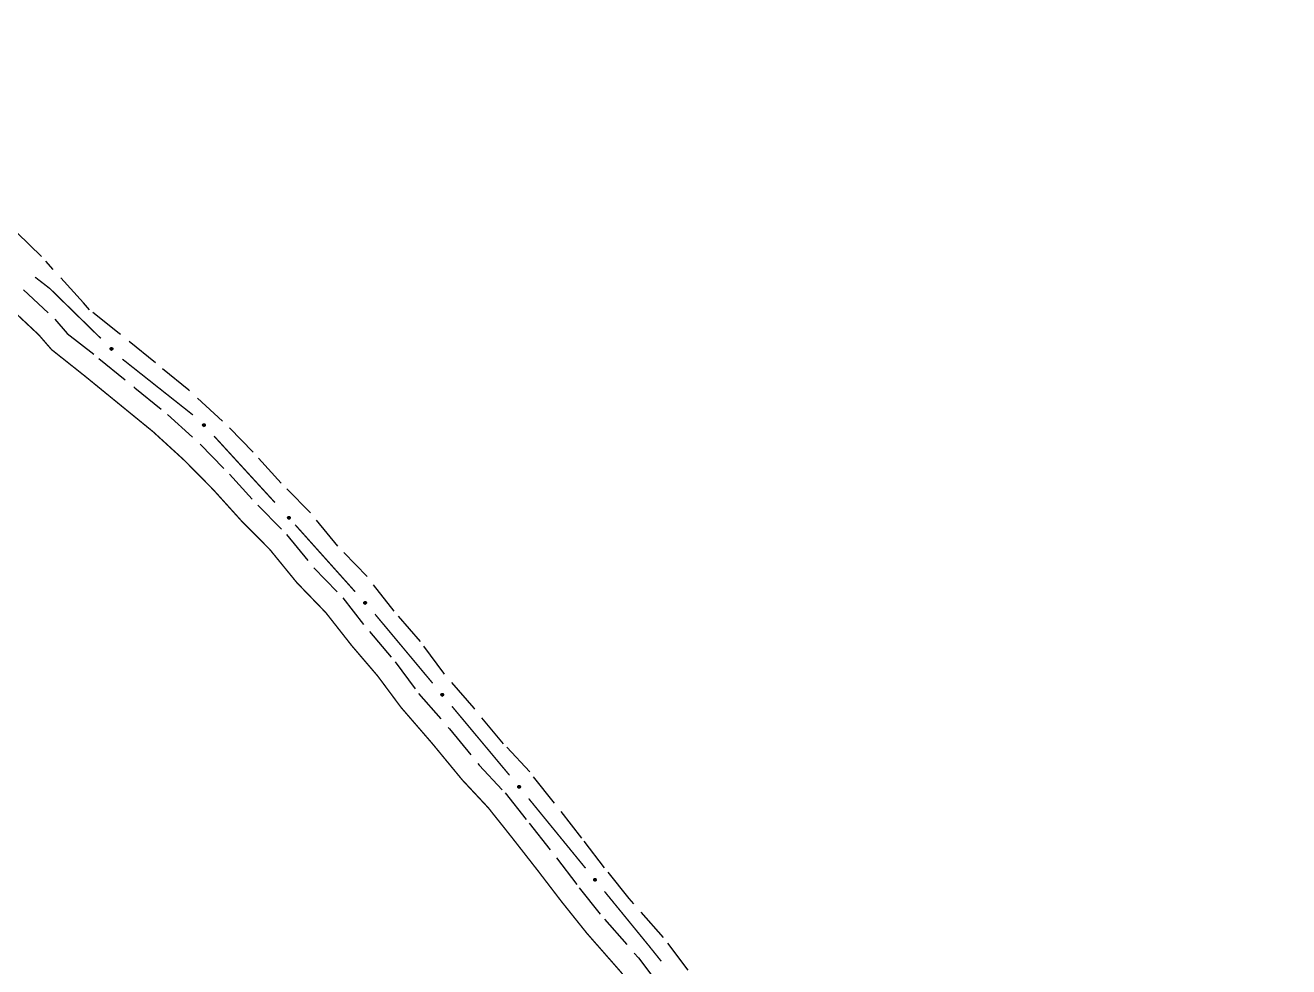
# Model space of a CAD drawing. Extents: x 208948 to 212966, y 4875285 to 4878160.
# Drawn here: x 210634.7 to 210803.2, y 4876628.3 to 4876753.9 of the extents above; entities that cross this region are included whole.
import ezdxf

# ---------------------------------------------------------------- set-up
doc = ezdxf.new("R2010")
doc.units = 0
doc.header["$LTSCALE"] = 1.5
doc.header["$MEASUREMENT"] = 0
doc.linetypes.add('TRACO_12', pattern=[2.5, 2, -0.5])
doc.linetypes.add('TRACO_25', pattern=[8, 3, -1, 1, -1, 1, -1])
for name, color, linetype in [('RU-QUADRA', 210, 'CONTINUOUS'), ('SV-EIXO-RUA-N-PAV', 6, 'CONTINUOUS'), ('SV-RUA-NAO-PAV', 7, 'CONTINUOUS')]:
    doc.layers.add(name, color=color, linetype=linetype)

msp = doc.modelspace()

# ---------------------------------------------------------------- linework, layer by layer
at = {"layer": 'RU-QUADRA', "linetype": 'TRACO_12', "const_width": 0.18, "flags": 128}
msp.add_lwpolyline([(210632.570808, 4876716.264493), (210636.520245, 4876712.562251), (210638.236401, 4876710.583687), (210642.658217, 4876707.073477), (210647.452532, 4876703.156293), (210651.737606, 4876699.659278), (210655.957471, 4876695.799171), (210659.777368, 4876691.920807), (210663.52981, 4876687.768104), (210667.326139, 4876683.932333), (210670.934217, 4876679.506955), (210674.794872, 4876675.506998), (210678.279344, 4876671.067741), (210681.6938, 4876667.077592), (210684.828567, 4876662.86118), (210688.97736, 4876658.064771), (210692.983246, 4876653.201202), (210696.446148, 4876649.489527), (210699.564415, 4876645.572205), (210703.156268, 4876640.975429), (210706.216966, 4876636.971434), (210709.650542, 4876632.682012), (210714.153307, 4876627.553033), (210717.442642, 4876623.203914), (210720.863342, 4876619.301707), (210724.20833, 4876614.976975), (210727.687177, 4876610.689093), (210731.153878, 4876606.568671), (210734.887277, 4876601.62831), (210739.132032, 4876597.434451), (210741.254088, 4876595.000158), (210748.469239, 4876589.089614), (210753.721705, 4876586.578935), (210758.260288, 4876584.09401), (210763.25315, 4876582.23742), (210768.394427, 4876580.444412), (210773.276003, 4876578.435576), (210779.104873, 4876577.265947), (210783.193331, 4876574.966189), (210788.845025, 4876573.173389), (210793.536731, 4876571.448769), (210797.406789, 4876569.664419), (210799.70541, 4876567.710591), (210800.861616, 4876564.61514), (210801.873581, 4876559.875341), (210802.448413, 4876554.98028), (210802.610398, 4876550.01594), (210802.832602, 4876544.279032), (210803.088993, 4876539.230773), (210802.317763, 4876534.77182), (210801.579537, 4876529.245675), (210801.154994, 4876523.909934), (210800.330301, 4876519.728159), (210798.78443, 4876515.504903), (210796.563816, 4876511.95192), (210794.12119, 4876509.368987), (210791.690033, 4876508.405795), (210787.676578, 4876508.245257), (210783.014476, 4876508.307896), (210778.835072, 4876508.872452), (210773.842492, 4876510.221023), (210768.283342, 4876511.400567), (210762.490567, 4876512.047746), (210756.838817, 4876512.629543), (210750.8009, 4876512.892501), (210745.588327, 4876513.315408), (210740.050921, 4876513.711663), (210734.689468, 4876513.996429), (210729.096094, 4876514.573681), (210723.693143, 4876514.906811), (210718.532268, 4876515.087191), (210713.046434, 4876515.406367), (210707.678207, 4876515.61827), (210702.388457, 4876515.84457), (210696.991394, 4876516.612835), (210691.68083, 4876517.222761), (210686.405575, 4876517.528726), (210680.963616, 4876517.673569), (210675.390156, 4876517.673579), (210669.929411, 4876517.673569), (210664.53838, 4876517.724047), (210659.030321, 4876517.634566), (210654.021299, 4876517.732398), (210648.874121, 4876517.830627), (210645.593199, 4876517.991773), (210639.037686, 4876518.627565), (210633.907023, 4876519.354901), (210629.279831, 4876519.973072), (210624.712478, 4876521.331658), (210619.455743, 4876523.031125), (210613.900646, 4876524.138006), (210609.194031, 4876525.353501), (210604.787757, 4876526.923871), (210599.53406, 4876528.995329), (210594.677923, 4876530.71911), (210590.132201, 4876532.64371), (210585.739698, 4876534.954111), (210580.981285, 4876537.875299), (210577.979102, 4876540.11798), (210575.982161, 4876543.354158), (210574.290027, 4876546.995755), (210573.464294, 4876551.21525), (210572.800066, 4876555.690052), (210572.863322, 4876560.208335), (210572.893505, 4876565.570892), (210572.913592, 4876571.094766), (210572.903559, 4876576.186185), (210572.903569, 4876581.643707), (210572.913581, 4876586.649388), (210572.903569, 4876592.195677), (210572.903559, 4876597.500046), (210572.903569, 4876602.778992), (210572.832053, 4876608.541175), (210572.631463, 4876613.696337), (210572.54748, 4876618.567364), (210572.908428, 4876623.562114), (210573.034679, 4876629.127656), (210572.941464, 4876635.114144), (210572.702944, 4876640.651937), (210572.288587, 4876645.914278), (210571.701486, 4876651.692586), (210571.021317, 4876656.798933), (210570.353233, 4876662.082869), (210569.506145, 4876667.578606), (210568.517046, 4876672.942174), (210567.530976, 4876678.169406), (210566.079515, 4876683.244298), (210565.095102, 4876686.981994), (210565.484271, 4876691.425011), (210565.821928, 4876697.949688), (210565.714398, 4876702.276178), (210569.869184, 4876712.845231), (210571.986666, 4876718.151165), (210574.150531, 4876722.575757), (210577.662177, 4876726.71871), (210580.330905, 4876731.556707), (210582.33456, 4876736.380826), (210585.050636, 4876742.439729), (210586.930809, 4876746.408983), (210588.891276, 4876751.636896), (210589.271955, 4876753.657619), (210591.380265, 4876751.276111), (210597.604073, 4876745.091231), (210601.845355, 4876741.575039), (210605.7574, 4876737.781242), (210607.417249, 4876736.247344), (210609.556555, 4876734.27037), (210613.559197, 4876731.0927), (210617.809117, 4876727.626454), (210621.867449, 4876724.516425), (210625.89759, 4876721.649014), (210629.993987, 4876718.179008)], close=True, dxfattribs=at)
at = {"layer": 'SV-EIXO-RUA-N-PAV', "const_width": 0.18}
for points in [[(210636.022775, 4876720.267875), (210637.602748, 4876719.041627)], [(210637.602748, 4876719.041627), (210638.027713, 4876718.711804)], [(210638.027713, 4876718.711804), (210644.789952, 4876712.093442)], [(210647.674287, 4876709.324705), (210657.079237, 4876701.871726)], [(210659.899053, 4876699.048858), (210668.004689, 4876690.200205)], [(210670.696117, 4876687.24119), (210678.699763, 4876678.300181)], [(210681.350241, 4876675.304798), (210689.040331, 4876666.092712)], [(210691.603694, 4876663.022017), (210699.293783, 4876653.809931)], [(210701.832802, 4876650.719142), (210709.420299, 4876641.422374)], [(210711.949464, 4876638.323451), (210717.640087, 4876631.350875)], [(210717.640087, 4876631.350875), (210718.146126, 4876630.730839)], [(210718.146126, 4876630.730839), (210719.518133, 4876629.011488)]]:
    msp.add_lwpolyline(points, dxfattribs=at)
at = {"layer": 'SV-EIXO-RUA-N-PAV'}
for points in [[(210646.193603, 4876710.873686), (210646.242496, 4876710.874905), (210646.284767, 4876710.865954), (210646.317874, 4876710.848342), (210646.343071, 4876710.825149), (210646.366177, 4876710.798519), (210646.38355, 4876710.766531), (210646.394966, 4876710.726756), (210646.396533, 4876710.677718), (210646.384518, 4876710.635019), (210646.368987, 4876710.601637), (210646.346317, 4876710.57397), (210646.320071, 4876710.551957), (210646.286246, 4876710.535011), (210646.245826, 4876710.523835), (210646.196478, 4876710.523453), (210646.155097, 4876710.532512), (210646.123522, 4876710.550388), (210646.095852, 4876710.573356), (210646.072588, 4876710.600826), (210646.055716, 4876710.632325), (210646.044537, 4876710.673042), (210646.044805, 4876710.721754), (210646.053369, 4876710.763129), (210646.070798, 4876710.794947), (210646.094023, 4876710.82168), (210646.120451, 4876710.845179), (210646.15188, 4876710.863981), (210646.193603, 4876710.873686)], [(210658.532234, 4876700.703938), (210658.58112, 4876700.702489), (210658.62284, 4876700.691247), (210658.654938, 4876700.671855), (210658.678833, 4876700.647324), (210658.700453, 4876700.619473), (210658.716055, 4876700.586585), (210658.725286, 4876700.546248), (210658.724177, 4876700.497197), (210658.709852, 4876700.455216), (210658.692524, 4876700.422731), (210658.668379, 4876700.396341), (210658.640972, 4876700.375792), (210658.606274, 4876700.360715), (210658.565304, 4876700.351759), (210658.516009, 4876700.354068), (210658.475184, 4876700.36537), (210658.44463, 4876700.384942), (210658.418253, 4876700.409384), (210658.396522, 4876700.438081), (210658.381392, 4876700.470453), (210658.37245, 4876700.51172), (210658.375373, 4876700.560344), (210658.386181, 4876700.601191), (210658.405318, 4876700.632011), (210658.429966, 4876700.657438), (210658.457636, 4876700.679462), (210658.490043, 4876700.696522), (210658.532234, 4876700.703938)], [(210669.862215, 4876688.337803), (210669.911082, 4876688.335794), (210669.95267, 4876688.324074), (210669.984543, 4876688.304316), (210670.008156, 4876688.279512), (210670.029455, 4876688.251416), (210670.044679, 4876688.218351), (210670.053447, 4876688.17791), (210670.051775, 4876688.128875), (210670.03697, 4876688.087061), (210670.019271, 4876688.054777), (210669.994824, 4876688.028666), (210669.967183, 4876688.008432), (210669.932315, 4876687.993754), (210669.891245, 4876687.985269), (210669.841979, 4876687.988143), (210669.801287, 4876687.999912), (210669.770959, 4876688.019832), (210669.744864, 4876688.044575), (210669.723464, 4876688.07352), (210669.708706, 4876688.106063), (210669.700237, 4876688.14743), (210669.703718, 4876688.196017), (210669.714993, 4876688.236737), (210669.734483, 4876688.267337), (210669.759421, 4876688.292479), (210669.787342, 4876688.314184), (210669.819942, 4876688.330871), (210669.862215, 4876688.337803)], [(210680.019893, 4876676.990487), (210680.06876, 4876676.988478), (210680.110348, 4876676.976758), (210680.142221, 4876676.957), (210680.165834, 4876676.932196), (210680.187133, 4876676.9041), (210680.202357, 4876676.871035), (210680.211125, 4876676.830594), (210680.209453, 4876676.781559), (210680.194648, 4876676.739745), (210680.176949, 4876676.707461), (210680.152502, 4876676.68135), (210680.124861, 4876676.661116), (210680.089993, 4876676.646438), (210680.048923, 4876676.637953), (210679.999657, 4876676.640827), (210679.958964, 4876676.652596), (210679.928637, 4876676.672516), (210679.902542, 4876676.697259), (210679.881142, 4876676.726204), (210679.866384, 4876676.758747), (210679.857915, 4876676.800114), (210679.861396, 4876676.848701), (210679.872671, 4876676.889421), (210679.892161, 4876676.920021), (210679.917099, 4876676.945163), (210679.945019, 4876676.966868), (210679.97762, 4876676.983555), (210680.019893, 4876676.990487)], [(210690.314442, 4876664.738208), (210690.36321, 4876664.734513), (210690.404369, 4876664.721364), (210690.43554, 4876664.700517), (210690.458283, 4876664.674912), (210690.478598, 4876664.646097), (210690.492672, 4876664.612526), (210690.500038, 4876664.571806), (210690.496674, 4876664.522859), (210690.480433, 4876664.481581), (210690.46163, 4876664.449927), (210690.436296, 4876664.424676), (210690.407973, 4876664.405409), (210690.372618, 4876664.391944), (210690.33128, 4876664.384882), (210690.282143, 4876664.389456), (210690.241881, 4876664.402623), (210690.212259, 4876664.423579), (210690.187035, 4876664.449209), (210690.166646, 4876664.478875), (210690.153022, 4876664.511909), (210690.145986, 4876664.553543), (210690.151143, 4876664.601981), (210690.163818, 4876664.642288), (210690.184352, 4876664.672195), (210690.210144, 4876664.696461), (210690.238797, 4876664.717189), (210690.271955, 4876664.732741), (210690.314442, 4876664.738208)], [(210700.562654, 4876652.44952), (210700.611379, 4876652.445284), (210700.652389, 4876652.431679), (210700.683328, 4876652.410488), (210700.705785, 4876652.384633), (210700.72578, 4876652.355594), (210700.73948, 4876652.321869), (210700.746394, 4876652.281071), (210700.742488, 4876652.232163), (210700.72579, 4876652.191068), (210700.706637, 4876652.159625), (210700.681025, 4876652.134656), (210700.65249, 4876652.115704), (210700.616988, 4876652.102632), (210700.575574, 4876652.096028), (210700.526491, 4876652.101146), (210700.486377, 4876652.114759), (210700.45699, 4876652.136043), (210700.432051, 4876652.16195), (210700.411993, 4876652.191841), (210700.398736, 4876652.225023), (210700.392162, 4876652.266733), (210700.397856, 4876652.315111), (210700.410976, 4876652.355275), (210700.431841, 4876652.384953), (210700.4579, 4876652.408931), (210700.486782, 4876652.42934), (210700.520109, 4876652.444524), (210700.562654, 4876652.44952)], [(210710.679316, 4876640.053829), (210710.728041, 4876640.049593), (210710.769051, 4876640.035989), (210710.79999, 4876640.014797), (210710.822447, 4876639.988942), (210710.842442, 4876639.959904), (210710.856142, 4876639.926179), (210710.863056, 4876639.88538), (210710.85915, 4876639.836473), (210710.842453, 4876639.795378), (210710.8233, 4876639.763934), (210710.797688, 4876639.738965), (210710.769153, 4876639.720013), (210710.733651, 4876639.706941), (210710.692237, 4876639.700338), (210710.643153, 4876639.705456), (210710.60304, 4876639.719069), (210710.573652, 4876639.740352), (210710.548713, 4876639.766259), (210710.528655, 4876639.79615), (210710.515398, 4876639.829333), (210710.508824, 4876639.871042), (210710.514518, 4876639.91942), (210710.527638, 4876639.959584), (210710.548503, 4876639.989262), (210710.574562, 4876640.013241), (210710.603444, 4876640.03365), (210710.636771, 4876640.048833), (210710.679316, 4876640.053829)]]:
    msp.add_lwpolyline(points, close=True, dxfattribs=at)
for points in [[(210646.044537, 4876710.673042), (210646.245826, 4876710.523835)], [(210646.044805, 4876710.721754), (210646.286246, 4876710.535011)], [(210646.048485, 4876710.695806), (210646.263502, 4876710.531187)], [(210646.049938, 4876710.740207), (210646.299045, 4876710.546043)], [(210646.053369, 4876710.763129), (210646.320071, 4876710.551957)], [(210646.055716, 4876710.632325), (210646.196478, 4876710.523453)], [(210646.055727, 4876710.650532), (210646.215283, 4876710.528738)], [(210646.064026, 4876710.776061), (210646.330686, 4876710.564716)], [(210646.067698, 4876710.613994), (210646.17086, 4876710.53212)], [(210646.070798, 4876710.794947), (210646.346317, 4876710.57397)], [(210646.072588, 4876710.600826), (210646.155097, 4876710.532512)], [(210646.083965, 4876710.806188), (210646.354568, 4876710.587166)], [(210646.094023, 4876710.82168), (210646.368987, 4876710.601637)], [(210646.11071, 4876710.831563), (210646.374445, 4876710.623082)], [(210646.120451, 4876710.845179), (210646.384518, 4876710.635019)], [(210646.139447, 4876710.851171), (210646.387558, 4876710.65989)], [(210646.15188, 4876710.863981), (210646.396533, 4876710.677718)], [(210646.172084, 4876710.86696), (210646.391915, 4876710.703358)], [(210646.193603, 4876710.873686), (210646.394966, 4876710.726756)], [(210646.220262, 4876710.873268), (210646.383678, 4876710.751515)], [(210646.242496, 4876710.874905), (210646.38355, 4876710.766531)], [(210646.266615, 4876710.869907), (210646.367847, 4876710.788012)], [(210646.284767, 4876710.865954), (210646.366177, 4876710.798519)], [(210658.37245, 4876700.51172), (210658.565304, 4876700.351759)], [(210658.375373, 4876700.560344), (210658.606274, 4876700.360715)], [(210658.377633, 4876700.534234), (210658.583355, 4876700.358136)], [(210658.381392, 4876700.470453), (210658.516009, 4876700.354068)], [(210658.381504, 4876700.57849), (210658.619655, 4876700.371032)], [(210658.382395, 4876700.488633), (210658.535074, 4876700.358321)], [(210658.386181, 4876700.601191), (210658.640972, 4876700.375792)], [(210658.392357, 4876700.451496), (210658.490902, 4876700.36412)], [(210658.396522, 4876700.438081), (210658.475184, 4876700.36537)], [(210658.397526, 4876700.613522), (210658.652267, 4876700.387953)], [(210658.405318, 4876700.632011), (210658.668379, 4876700.396341)], [(210658.419079, 4876700.642517), (210658.677337, 4876700.409068)], [(210658.429966, 4876700.657438), (210658.692524, 4876700.422731)], [(210658.447167, 4876700.666397), (210658.699143, 4876700.443846)], [(210658.457636, 4876700.679462), (210658.709852, 4876700.455216)], [(210658.47693, 4876700.684408), (210658.714243, 4876700.479884)], [(210658.490043, 4876700.696522), (210658.724177, 4876700.497197)], [(210658.51038, 4876700.698395), (210658.720964, 4876700.52305)], [(210658.532234, 4876700.703938), (210658.725286, 4876700.546248)], [(210658.55883, 4876700.702066), (210658.715365, 4876700.571585)], [(210658.58112, 4876700.702489), (210658.716055, 4876700.586585)], [(210658.60493, 4876700.696183), (210658.701547, 4876700.608891)], [(210658.62284, 4876700.691247), (210658.700453, 4876700.619473)], [(210669.700237, 4876688.14743), (210669.891245, 4876687.985269)], [(210669.703718, 4876688.196017), (210669.932315, 4876687.993754)], [(210669.705679, 4876688.169883), (210669.909368, 4876687.991438)], [(210669.708706, 4876688.106063), (210669.841979, 4876687.988143)], [(210669.709918, 4876688.12423), (210669.861092, 4876687.992176)], [(210669.710057, 4876688.214092), (210669.945813, 4876688.003917)], [(210669.714993, 4876688.236737), (210669.967183, 4876688.008432)], [(210669.719453, 4876688.086982), (210669.816989, 4876687.998481)], [(210669.723464, 4876688.07352), (210669.801287, 4876687.999912)], [(210669.72648, 4876688.248938), (210669.978617, 4876688.020463)], [(210669.734483, 4876688.267337), (210669.994824, 4876688.028666)], [(210669.748363, 4876688.277684), (210670.003928, 4876688.041289)], [(210669.759421, 4876688.292479), (210670.019271, 4876688.054777)], [(210669.776724, 4876688.30124), (210670.026131, 4876688.075815)], [(210669.787342, 4876688.314184), (210670.03697, 4876688.087061)], [(210669.806691, 4876688.318909), (210670.041644, 4876688.111678)], [(210669.819942, 4876688.330871), (210670.051775, 4876688.128875)], [(210669.840299, 4876688.332511), (210670.048859, 4876688.154764)], [(210669.862215, 4876688.337803), (210670.053447, 4876688.17791)], [(210669.888788, 4876688.335627), (210670.043816, 4876688.20336)], [(210669.911082, 4876688.335794), (210670.044679, 4876688.218351)], [(210669.934818, 4876688.329215), (210670.030427, 4876688.240821)], [(210669.95267, 4876688.324074), (210670.029455, 4876688.251416)], [(210679.857915, 4876676.800114), (210680.048923, 4876676.637953)], [(210679.861396, 4876676.848701), (210680.089993, 4876676.646438)], [(210679.863357, 4876676.822567), (210680.067046, 4876676.644122)], [(210679.866384, 4876676.758747), (210679.999657, 4876676.640827)], [(210679.867596, 4876676.776914), (210680.01877, 4876676.64486)], [(210679.867735, 4876676.866776), (210680.103491, 4876676.656601)], [(210679.872671, 4876676.889421), (210680.124861, 4876676.661116)], [(210679.877131, 4876676.739666), (210679.974667, 4876676.651165)], [(210679.881142, 4876676.726204), (210679.958964, 4876676.652596)], [(210679.884158, 4876676.901622), (210680.136295, 4876676.673147)], [(210679.892161, 4876676.920021), (210680.152502, 4876676.68135)], [(210679.906041, 4876676.930368), (210680.161606, 4876676.693973)], [(210679.917099, 4876676.945163), (210680.176949, 4876676.707461)], [(210679.934402, 4876676.953924), (210680.183809, 4876676.728499)], [(210679.945019, 4876676.966868), (210680.194648, 4876676.739745)], [(210679.964369, 4876676.971593), (210680.199322, 4876676.764362)], [(210679.97762, 4876676.983555), (210680.209453, 4876676.781559)], [(210679.997977, 4876676.985195), (210680.206537, 4876676.807448)], [(210680.019893, 4876676.990487), (210680.211125, 4876676.830594)], [(210680.046466, 4876676.988311), (210680.201494, 4876676.856044)], [(210680.06876, 4876676.988478), (210680.202357, 4876676.871035)], [(210680.092496, 4876676.981899), (210680.188105, 4876676.893505)], [(210680.110348, 4876676.976758), (210680.187133, 4876676.9041)], [(210690.145986, 4876664.553543), (210690.33128, 4876664.384882)], [(210690.151143, 4876664.601981), (210690.372618, 4876664.391944)], [(210690.1522, 4876664.575795), (210690.349605, 4876664.390422)], [(210690.153022, 4876664.511909), (210690.282143, 4876664.389456)], [(210690.15486, 4876664.530023), (210690.301383, 4876664.392827)], [(210690.158102, 4876664.619826), (210690.386459, 4876664.401635)], [(210690.163103, 4876664.492468), (210690.257525, 4876664.400651)], [(210690.163818, 4876664.642288), (210690.407973, 4876664.405409)], [(210690.166646, 4876664.478875), (210690.241881, 4876664.402623)], [(210690.175719, 4876664.654084), (210690.419815, 4876664.417038)], [(210690.184352, 4876664.672195), (210690.436296, 4876664.424676)], [(210690.198582, 4876664.682057), (210690.44583, 4876664.436977)], [(210690.210144, 4876664.696461), (210690.46163, 4876664.449927)], [(210690.227739, 4876664.70462), (210690.469212, 4876664.470716)], [(210690.238797, 4876664.717189), (210690.480433, 4876664.481581)], [(210690.258299, 4876664.721243), (210690.485954, 4876664.506021)], [(210690.271955, 4876664.732741), (210690.496674, 4876664.522859)], [(210690.292356, 4876664.733677), (210690.494653, 4876664.548833)], [(210690.314442, 4876664.738208), (210690.500038, 4876664.571806)], [(210690.340924, 4876664.735116), (210690.491292, 4876664.597574)], [(210690.36321, 4876664.734513), (210690.492672, 4876664.612526)], [(210690.386705, 4876664.727119), (210690.479205, 4876664.635475)], [(210690.404369, 4876664.721364), (210690.478598, 4876664.646097)], [(210700.392162, 4876652.266733), (210700.575574, 4876652.096028)], [(210700.397856, 4876652.315111), (210700.616988, 4876652.102632)], [(210700.398622, 4876652.288914), (210700.59396, 4876652.101365)], [(210700.398736, 4876652.225023), (210700.526491, 4876652.101146)], [(210700.400774, 4876652.243116), (210700.545768, 4876652.104304)], [(210700.405012, 4876652.332878), (210700.630936, 4876652.112169)], [(210700.408601, 4876652.205472), (210700.501999, 4876652.112614)], [(210700.410976, 4876652.355275), (210700.65249, 4876652.115704)], [(210700.411993, 4876652.191841), (210700.486377, 4876652.114759)], [(210700.423007, 4876652.366939), (210700.664461, 4876652.127201)], [(210700.431841, 4876652.384953), (210700.681025, 4876652.134656)], [(210700.446179, 4876652.394657), (210700.690695, 4876652.14685)], [(210700.4579, 4876652.408931), (210700.706637, 4876652.159625)], [(210700.475584, 4876652.416894), (210700.71445, 4876652.180328)], [(210700.486782, 4876652.42934), (210700.72579, 4876652.191068)], [(210700.506327, 4876652.433178), (210700.731582, 4876652.215446)], [(210700.520109, 4876652.444524), (210700.742488, 4876652.232163)], [(210700.54052, 4876652.445233), (210700.740755, 4876652.258158)], [(210700.562654, 4876652.44952), (210700.746394, 4876652.281071)], [(210700.589101, 4876652.446134), (210700.737935, 4876652.306933)], [(210700.611379, 4876652.445284), (210700.73948, 4876652.321869)], [(210700.63479, 4876652.437629), (210700.726268, 4876652.344966)], [(210700.652389, 4876652.431679), (210700.72578, 4876652.355594)], [(210710.508824, 4876639.871042), (210710.692237, 4876639.700338)], [(210710.514518, 4876639.91942), (210710.733651, 4876639.706941)], [(210710.515284, 4876639.893224), (210710.710622, 4876639.705674)], [(210710.515398, 4876639.829333), (210710.643153, 4876639.705456)], [(210710.517436, 4876639.847426), (210710.66243, 4876639.708614)], [(210710.521674, 4876639.937187), (210710.747598, 4876639.716478)], [(210710.525263, 4876639.809781), (210710.618661, 4876639.716924)], [(210710.527638, 4876639.959584), (210710.769153, 4876639.720013)], [(210710.528655, 4876639.79615), (210710.60304, 4876639.719069)], [(210710.539669, 4876639.971248), (210710.781123, 4876639.73151)], [(210710.548503, 4876639.989262), (210710.797688, 4876639.738965)], [(210710.562841, 4876639.998966), (210710.807357, 4876639.75116)], [(210710.574562, 4876640.013241), (210710.8233, 4876639.763934)], [(210710.592247, 4876640.021204), (210710.831112, 4876639.784637)], [(210710.603444, 4876640.03365), (210710.842453, 4876639.795378)], [(210710.622989, 4876640.037488), (210710.848244, 4876639.819755)], [(210710.636771, 4876640.048833), (210710.85915, 4876639.836473)], [(210710.657182, 4876640.049543), (210710.857417, 4876639.862467)], [(210710.679316, 4876640.053829), (210710.863056, 4876639.88538)], [(210710.705763, 4876640.050443), (210710.854597, 4876639.911243)], [(210710.728041, 4876640.049593), (210710.856142, 4876639.926179)], [(210710.751452, 4876640.041939), (210710.84293, 4876639.949276)], [(210710.769051, 4876640.035989), (210710.842442, 4876639.959904)]]:
    msp.add_lwpolyline(points, dxfattribs=at)
at = {"layer": 'SV-RUA-NAO-PAV', "linetype": 'TRACO_25'}
for points in [[(210723.108041, 4876627.819484, 13.808769), (210719.817086, 4876632.170746, 13.789171), (210715.248025, 4876637.37524, 13.789171), (210711.969208, 4876641.471328, 13.79897), (210708.934553, 4876645.441254, 13.79897), (210705.298525, 4876650.094564, 13.789171), (210701.981298, 4876654.261831, 13.79897), (210698.476776, 4876658.018114, 13.789171), (210694.558246, 4876662.775624, 13.79897), (210690.528227, 4876667.434719, 13.79897), (210687.405064, 4876671.635523, 13.79897), (210683.928427, 4876675.698337, 13.79897), (210680.308786, 4876680.309801, 13.79897), (210676.40104, 4876684.358548, 13.79897), (210672.763941, 4876688.81952, 13.789171), (210668.836963, 4876692.787297, 13.789171), (210665.090466, 4876696.933422, 13.789171), (210661.026891, 4876701.059194, 13.789171), (210656.514587, 4876705.186809, 13.789171), (210652.071466, 4876708.812803, 13.789171), (210647.238969, 4876712.761185, 13.789171), (210643.296616, 4876715.890778, 13.779372), (210642.484849, 4876716.827578, 13.152246), (210636.87, 4876723.03, 13.152246), (210632.92, 4876726.92, 13.162045)], [(210634.49751, 4876718.570394, 13.142447), (210638.685, 4876714.645, 13.152246), (210640.32, 4876712.76, 13.779372), (210644.54, 4876709.41, 13.789171), (210649.35, 4876705.48, 13.789171), (210653.7, 4876701.93, 13.789171), (210658.04, 4876697.96, 13.789171), (210661.96, 4876693.98, 13.789171), (210665.71, 4876689.83, 13.789171), (210669.56, 4876685.94, 13.789171), (210673.18, 4876681.5, 13.79897), (210677.06, 4876677.48, 13.79897), (210680.6, 4876672.97, 13.79897), (210684.04, 4876668.95, 13.79897), (210687.17, 4876664.74, 13.79897), (210691.27, 4876660, 13.79897), (210695.24, 4876655.18, 13.789171), (210698.72, 4876651.45, 13.79897), (210701.92, 4876647.43, 13.789171), (210705.53, 4876642.81, 13.79897), (210708.58, 4876638.82, 13.79897), (210711.95, 4876634.61, 13.789171), (210716.48, 4876629.45, 13.789171), (210719.77, 4876625.1, 13.808769)]]:
    msp.add_polyline3d(points, dxfattribs=at)

doc.saveas('drawing.dxf')
